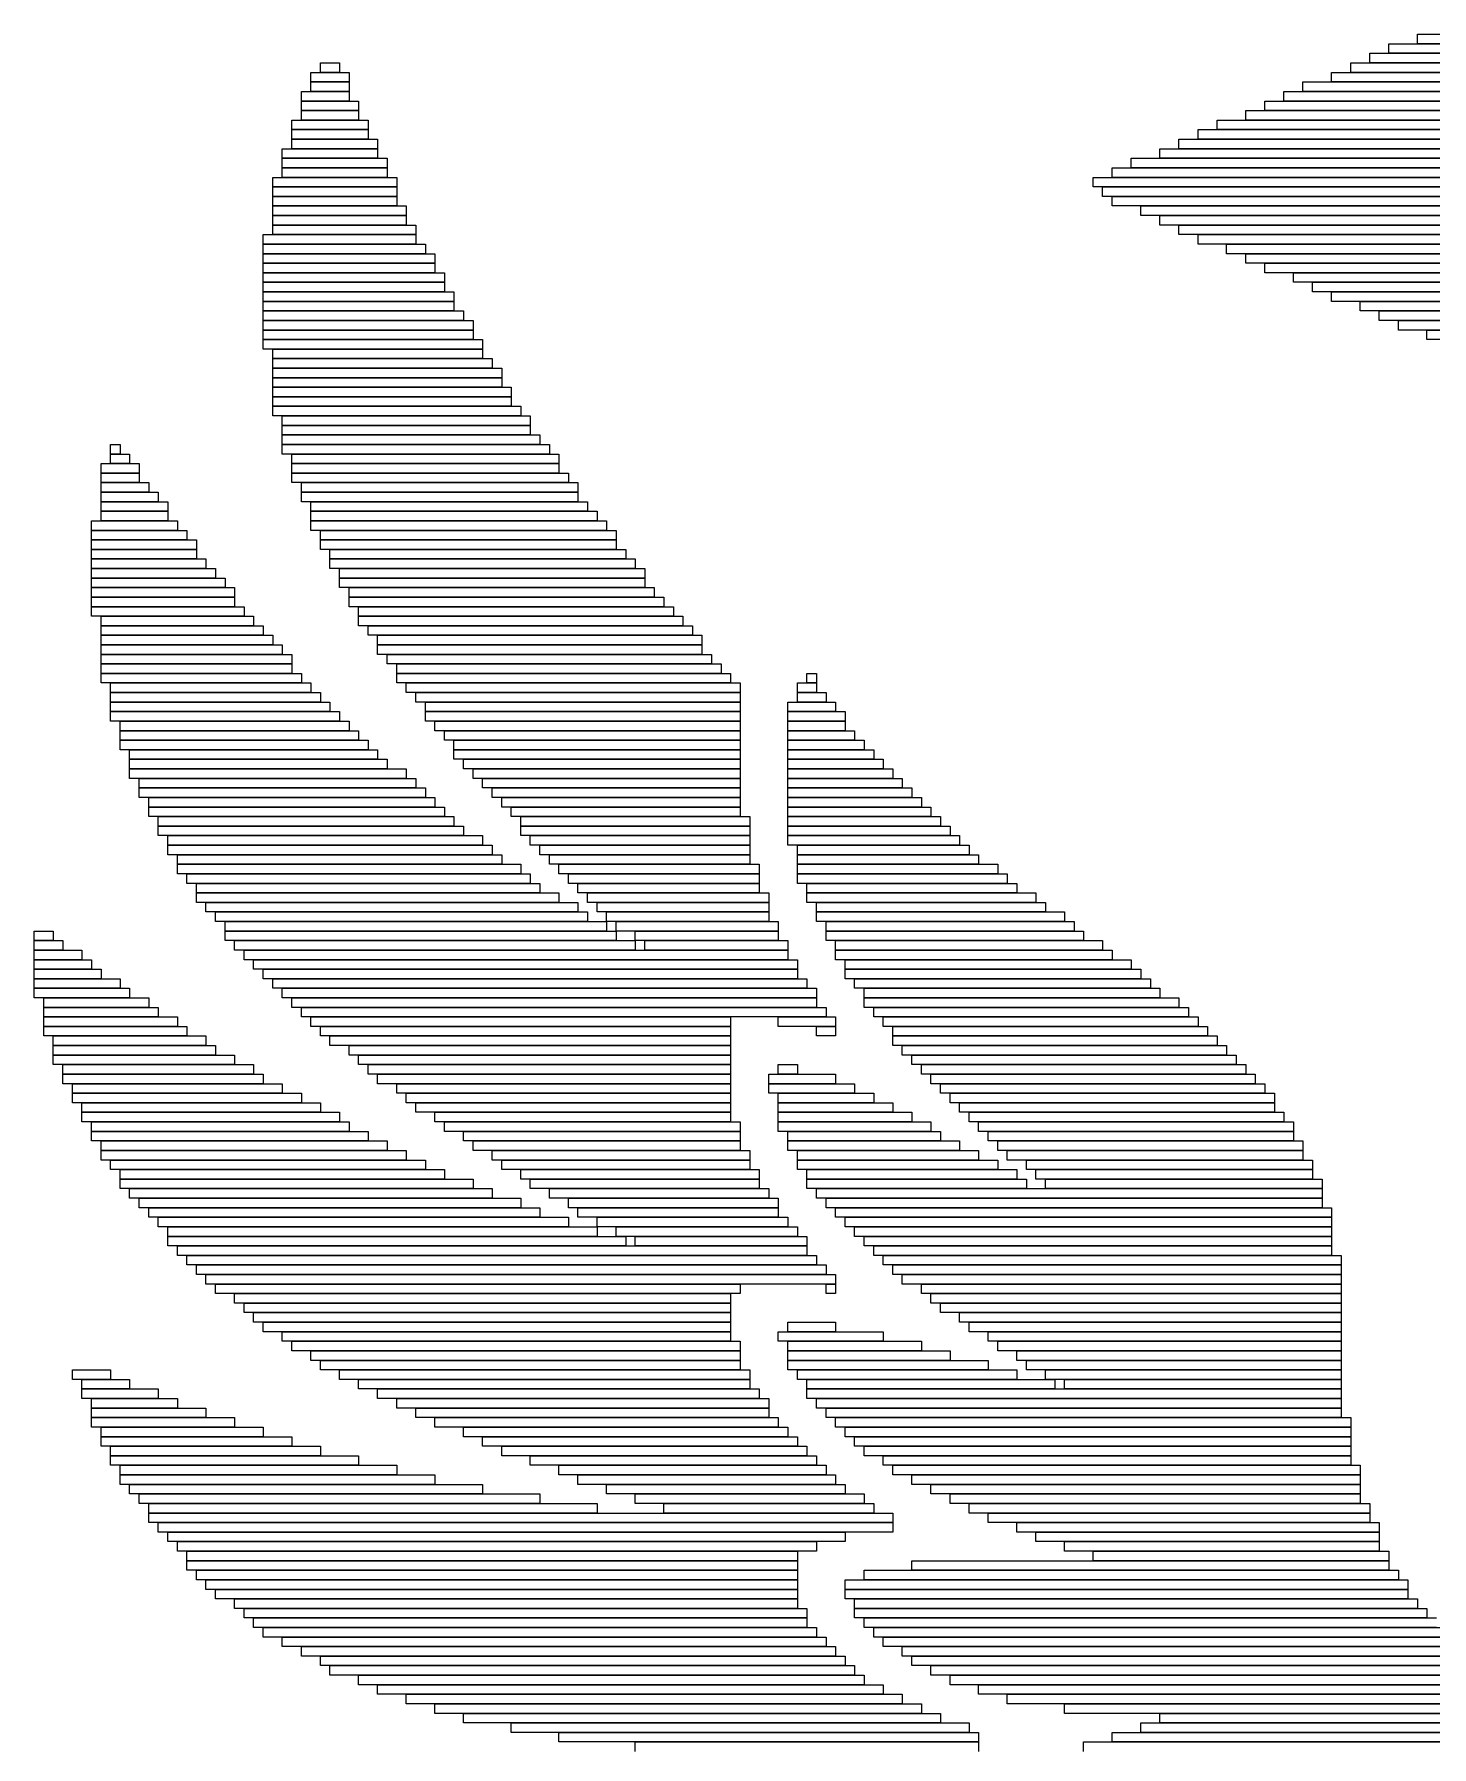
# Model space of a CAD drawing. Extents: x 92 to 1005, y 17 to 1009.
# Drawn here: x 532 to 678.5, y 769.5 to 949 of the extents above; entities that cross this region are included whole.
import ezdxf

# ---------------------------------------------------------------- set-up
doc = ezdxf.new("R2010")
doc.units = 0

msp = doc.modelspace()

# ---------------------------------------------------------------- linework, layer by layer
for p, q in [((674, 948), (862, 948)), ((674, 947), (674, 948)), ((677, 949), (860, 949)), ((677, 948), (677, 949)), ((860, 948), (677, 948)), ((562, 946), (564, 946)), ((562, 945), (562, 946)), ((564, 946), (564, 945)), ((670, 946), (867, 946)), ((670, 945), (670, 946)), ((672, 947), (864, 947)), ((672, 946), (672, 947)), ((864, 946), (672, 946)), ((862, 947), (674, 947)), ((561, 945), (565, 945)), ((561, 944), (561, 945)), ((564, 945), (562, 945)), ((565, 945), (565, 944)), ((668, 945), (876, 945)), ((668, 944), (668, 945)), ((867, 945), (670, 945)), ((560, 943), (565, 943)), ((560, 942), (560, 943)), ((565, 944), (561, 944)), ((561, 944), (565, 944)), ((561, 943), (561, 944)), ((565, 943), (561, 943)), ((565, 944), (565, 943)), ((565, 943), (565, 942)), ((663, 943), (877, 943)), ((663, 942), (663, 943)), ((665, 944), (876, 944)), ((665, 943), (665, 944)), ((876, 943), (665, 943)), ((876, 944), (668, 944)), ((565, 942), (560, 942)), ((560, 942), (566, 942)), ((560, 941), (560, 942)), ((566, 941), (560, 941)), ((560, 941), (566, 941)), ((560, 940), (560, 941)), ((566, 942), (566, 941)), ((566, 941), (566, 940)), ((659, 941), (878, 941)), ((659, 940), (659, 941)), ((661, 942), (877, 942)), ((661, 941), (661, 942)), ((877, 941), (661, 941)), ((877, 942), (663, 942)), ((559, 940), (567, 940)), ((559, 939), (559, 940)), ((567, 939), (559, 939)), ((559, 939), (567, 939)), ((559, 938), (559, 939)), ((566, 940), (560, 940)), ((567, 940), (567, 939)), ((567, 939), (567, 938)), ((654, 939), (760, 939)), ((654, 938), (654, 939)), ((656, 940), (880, 940)), ((656, 939), (656, 940)), ((880, 939), (656, 939)), ((878, 940), (659, 940)), ((558, 937), (568, 937)), ((558, 936), (558, 937)), ((567, 938), (559, 938)), ((559, 938), (568, 938)), ((559, 937), (559, 938)), ((568, 937), (559, 937)), ((568, 938), (568, 937)), ((568, 937), (568, 936)), ((650, 937), (744, 937)), ((650, 936), (650, 937)), ((652, 938), (750, 938)), ((652, 937), (652, 938)), ((750, 937), (652, 937)), ((760, 938), (654, 938)), ((568, 936), (558, 936)), ((558, 936), (569, 936)), ((558, 935), (558, 936)), ((569, 936), (569, 935)), ((647, 936), (739, 936)), ((647, 935), (647, 936)), ((744, 936), (650, 936)), ((557, 934), (570, 934)), ((557, 933), (557, 934)), ((569, 935), (558, 935)), ((558, 935), (569, 935)), ((558, 934), (558, 935)), ((569, 934), (558, 934)), ((569, 935), (569, 934)), ((570, 934), (570, 933)), ((643, 934), (731, 934)), ((643, 933), (643, 934)), ((645, 935), (735, 935)), ((645, 934), (645, 935)), ((735, 934), (645, 934)), ((739, 935), (647, 935)), ((570, 933), (557, 933)), ((557, 933), (570, 933)), ((557, 932), (557, 933)), ((570, 932), (557, 932)), ((557, 932), (570, 932)), ((557, 931), (557, 932)), ((570, 933), (570, 932)), ((570, 932), (570, 931)), ((731, 933), (643, 933)), ((644, 933), (728, 933)), ((644, 932), (644, 933)), ((728, 932), (644, 932)), ((645, 932), (725, 932)), ((645, 931), (645, 932)), ((570, 931), (557, 931)), ((557, 931), (571, 931)), ((557, 930), (557, 931)), ((571, 930), (557, 930)), ((557, 930), (571, 930)), ((557, 929), (557, 930)), ((571, 931), (571, 930)), ((571, 930), (571, 929)), ((725, 931), (645, 931)), ((648, 931), (723, 931)), ((648, 930), (648, 931)), ((723, 930), (648, 930)), ((650, 930), (720, 930)), ((650, 929), (650, 930)), ((571, 929), (557, 929)), ((557, 929), (572, 929)), ((557, 928), (557, 929)), ((572, 929), (572, 928)), ((720, 929), (650, 929)), ((652, 929), (718, 929)), ((652, 928), (652, 929)), ((556, 928), (572, 928)), ((556, 927), (556, 928)), ((572, 927), (556, 927)), ((556, 927), (573, 927)), ((556, 926), (556, 927)), ((572, 928), (557, 928)), ((572, 928), (572, 927)), ((573, 927), (573, 926)), ((718, 928), (652, 928)), ((654, 928), (716, 928)), ((654, 927), (654, 928)), ((716, 927), (654, 927)), ((657, 927), (714, 927)), ((657, 926), (657, 927)), ((573, 926), (556, 926)), ((556, 926), (574, 926)), ((556, 925), (556, 926)), ((574, 925), (556, 925)), ((556, 925), (574, 925)), ((556, 924), (556, 925)), ((574, 926), (574, 925)), ((574, 925), (574, 924)), ((714, 926), (657, 926)), ((659, 926), (713, 926)), ((659, 925), (659, 926)), ((713, 925), (659, 925)), ((661, 925), (712, 925)), ((661, 924), (661, 925)), ((574, 924), (556, 924)), ((556, 924), (575, 924)), ((556, 923), (556, 924)), ((575, 923), (556, 923)), ((556, 923), (575, 923)), ((556, 922), (556, 923)), ((575, 924), (575, 923)), ((575, 923), (575, 922)), ((712, 924), (661, 924)), ((664, 924), (711, 924)), ((664, 923), (664, 924)), ((711, 923), (664, 923)), ((666, 923), (711, 923)), ((666, 922), (666, 923)), ((575, 922), (556, 922)), ((556, 922), (576, 922)), ((556, 921), (556, 922)), ((576, 921), (556, 921)), ((556, 921), (576, 921)), ((556, 920), (556, 921)), ((576, 922), (576, 921)), ((576, 921), (576, 920)), ((711, 922), (666, 922)), ((668, 922), (711, 922)), ((668, 921), (668, 922)), ((711, 921), (668, 921)), ((671, 921), (711, 921)), ((671, 920), (671, 921)), ((576, 920), (556, 920)), ((556, 920), (577, 920)), ((556, 919), (556, 920)), ((577, 920), (577, 919)), ((711, 920), (671, 920)), ((673, 920), (710, 920)), ((673, 919), (673, 920)), ((577, 919), (556, 919)), ((556, 919), (578, 919)), ((556, 918), (556, 919)), ((578, 918), (556, 918)), ((556, 918), (578, 918)), ((556, 917), (556, 918)), ((578, 919), (578, 918)), ((578, 918), (578, 917)), ((710, 919), (673, 919)), ((675, 919), (710, 919)), ((675, 918), (675, 919)), ((710, 918), (675, 918)), ((678, 918), (710, 918)), ((678, 917), (678, 918)), ((578, 917), (556, 917)), ((556, 917), (579, 917)), ((556, 916), (556, 917)), ((579, 916), (556, 916)), ((557, 916), (579, 916)), ((557, 915), (557, 916)), ((579, 917), (579, 916)), ((579, 916), (579, 915)), ((710, 917), (678, 917)), ((579, 915), (557, 915)), ((557, 915), (580, 915)), ((557, 914), (557, 915)), ((580, 914), (557, 914)), ((557, 914), (581, 914)), ((557, 913), (557, 914)), ((580, 915), (580, 914)), ((581, 914), (581, 913)), ((581, 913), (557, 913)), ((557, 913), (581, 913)), ((557, 912), (557, 913)), ((581, 912), (557, 912)), ((557, 912), (582, 912)), ((557, 911), (557, 912)), ((581, 913), (581, 912)), ((582, 912), (582, 911)), ((582, 911), (557, 911)), ((557, 911), (582, 911)), ((557, 910), (557, 911)), ((582, 911), (582, 910)), ((582, 910), (557, 910)), ((557, 910), (583, 910)), ((557, 909), (557, 910)), ((583, 909), (557, 909)), ((558, 909), (584, 909)), ((558, 908), (558, 909)), ((583, 910), (583, 909)), ((584, 909), (584, 908)), ((584, 908), (558, 908)), ((558, 908), (584, 908)), ((558, 907), (558, 908)), ((584, 907), (558, 907)), ((558, 907), (585, 907)), ((558, 906), (558, 907)), ((584, 908), (584, 907)), ((585, 907), (585, 906)), ((540, 906), (541, 906)), ((540, 905), (540, 906)), ((541, 905), (540, 905)), ((540, 905), (542, 905)), ((540, 904), (540, 905)), ((541, 906), (541, 905)), ((542, 905), (542, 904)), ((585, 906), (558, 906)), ((558, 906), (586, 906)), ((558, 905), (558, 906)), ((586, 905), (558, 905)), ((559, 905), (587, 905)), ((559, 904), (559, 905)), ((586, 906), (586, 905)), ((587, 905), (587, 904)), ((539, 904), (543, 904)), ((539, 903), (539, 904)), ((543, 903), (539, 903)), ((539, 903), (543, 903)), ((539, 902), (539, 903)), ((542, 904), (540, 904)), ((543, 904), (543, 903)), ((543, 903), (543, 902)), ((587, 904), (559, 904)), ((559, 904), (587, 904)), ((559, 903), (559, 904)), ((587, 903), (559, 903)), ((559, 903), (588, 903)), ((559, 902), (559, 903)), ((587, 904), (587, 903)), ((588, 903), (588, 902)), ((543, 902), (539, 902)), ((539, 902), (544, 902)), ((539, 901), (539, 902)), ((544, 902), (544, 901)), ((588, 902), (559, 902)), ((560, 902), (589, 902)), ((560, 901), (560, 902)), ((589, 902), (589, 901)), ((544, 901), (539, 901)), ((539, 901), (545, 901)), ((539, 900), (539, 901)), ((545, 900), (539, 900)), ((539, 900), (546, 900)), ((539, 899), (539, 900)), ((545, 901), (545, 900)), ((546, 900), (546, 899)), ((589, 901), (560, 901)), ((560, 901), (589, 901)), ((560, 900), (560, 901)), ((589, 900), (560, 900)), ((561, 900), (590, 900)), ((561, 899), (561, 900)), ((589, 901), (589, 900)), ((590, 900), (590, 899)), ((538, 898), (547, 898)), ((538, 897), (538, 898)), ((546, 899), (539, 899)), ((539, 899), (546, 899)), ((539, 898), (539, 899)), ((546, 898), (539, 898)), ((546, 899), (546, 898)), ((547, 898), (547, 897)), ((590, 899), (561, 899)), ((561, 899), (591, 899)), ((561, 898), (561, 899)), ((591, 898), (561, 898)), ((561, 898), (592, 898)), ((561, 897), (561, 898)), ((591, 899), (591, 898)), ((592, 898), (592, 897)), ((547, 897), (538, 897)), ((538, 897), (548, 897)), ((538, 896), (538, 897)), ((548, 896), (538, 896)), ((538, 896), (549, 896)), ((538, 895), (538, 896)), ((548, 897), (548, 896)), ((549, 896), (549, 895)), ((592, 897), (561, 897)), ((562, 897), (593, 897)), ((562, 896), (562, 897)), ((593, 896), (562, 896)), ((562, 896), (593, 896)), ((562, 895), (562, 896)), ((593, 897), (593, 896)), ((593, 896), (593, 895)), ((549, 895), (538, 895)), ((538, 895), (549, 895)), ((538, 894), (538, 895)), ((549, 894), (538, 894)), ((538, 894), (550, 894)), ((538, 893), (538, 894)), ((549, 895), (549, 894)), ((550, 894), (550, 893)), ((593, 895), (562, 895)), ((563, 895), (594, 895)), ((563, 894), (563, 895)), ((594, 894), (563, 894)), ((563, 894), (595, 894)), ((563, 893), (563, 894)), ((594, 895), (594, 894)), ((595, 894), (595, 893)), ((550, 893), (538, 893)), ((538, 893), (551, 893)), ((538, 892), (538, 893)), ((551, 893), (551, 892)), ((595, 893), (563, 893)), ((564, 893), (596, 893)), ((564, 892), (564, 893)), ((596, 893), (596, 892)), ((551, 892), (538, 892)), ((538, 892), (552, 892)), ((538, 891), (538, 892)), ((552, 891), (538, 891)), ((538, 891), (553, 891)), ((538, 890), (538, 891)), ((552, 892), (552, 891)), ((553, 891), (553, 890)), ((596, 892), (564, 892)), ((564, 892), (596, 892)), ((564, 891), (564, 892)), ((596, 891), (564, 891)), ((565, 891), (597, 891)), ((565, 890), (565, 891)), ((596, 892), (596, 891)), ((597, 891), (597, 890)), ((553, 890), (538, 890)), ((538, 890), (553, 890)), ((538, 889), (538, 890)), ((553, 889), (538, 889)), ((538, 889), (554, 889)), ((538, 888), (538, 889)), ((553, 890), (553, 889)), ((554, 889), (554, 888)), ((597, 890), (565, 890)), ((565, 890), (598, 890)), ((565, 889), (565, 890)), ((598, 889), (565, 889)), ((566, 889), (599, 889)), ((566, 888), (566, 889)), ((598, 890), (598, 889)), ((599, 889), (599, 888)), ((554, 888), (538, 888)), ((539, 888), (555, 888)), ((539, 887), (539, 888)), ((555, 887), (539, 887)), ((539, 887), (556, 887)), ((539, 886), (539, 887)), ((555, 888), (555, 887)), ((556, 887), (556, 886)), ((599, 888), (566, 888)), ((566, 888), (600, 888)), ((566, 887), (566, 888)), ((600, 887), (566, 887)), ((567, 887), (601, 887)), ((567, 886), (567, 887)), ((600, 888), (600, 887)), ((601, 887), (601, 886)), ((556, 886), (539, 886)), ((539, 886), (557, 886)), ((539, 885), (539, 886)), ((557, 885), (539, 885)), ((539, 885), (558, 885)), ((539, 884), (539, 885)), ((557, 886), (557, 885)), ((558, 885), (558, 884)), ((601, 886), (567, 886)), ((568, 886), (602, 886)), ((568, 885), (568, 886)), ((602, 885), (568, 885)), ((568, 885), (602, 885)), ((568, 884), (568, 885)), ((602, 886), (602, 885)), ((602, 885), (602, 884)), ((558, 884), (539, 884)), ((539, 884), (559, 884)), ((539, 883), (539, 884)), ((559, 884), (559, 883)), ((602, 884), (568, 884)), ((569, 884), (603, 884)), ((569, 883), (569, 884)), ((603, 884), (603, 883)), ((559, 883), (539, 883)), ((539, 883), (559, 883)), ((539, 882), (539, 883)), ((559, 882), (539, 882)), ((539, 882), (560, 882)), ((539, 881), (539, 882)), ((559, 883), (559, 882)), ((560, 882), (560, 881)), ((603, 883), (569, 883)), ((570, 883), (604, 883)), ((570, 882), (570, 883)), ((604, 882), (570, 882)), ((570, 882), (605, 882)), ((570, 881), (570, 882)), ((604, 883), (604, 882)), ((605, 882), (605, 881)), ((613, 882), (614, 882)), ((613, 881), (613, 882)), ((614, 882), (614, 881)), ((560, 881), (539, 881)), ((540, 881), (561, 881)), ((540, 880), (540, 881)), ((561, 880), (540, 880)), ((540, 880), (562, 880)), ((540, 879), (540, 880)), ((561, 881), (561, 880)), ((562, 880), (562, 879)), ((605, 881), (570, 881)), ((571, 881), (606, 881)), ((571, 880), (571, 881)), ((606, 880), (571, 880)), ((572, 880), (606, 880)), ((572, 879), (572, 880)), ((606, 881), (606, 880)), ((606, 880), (606, 879)), ((612, 881), (614, 881)), ((612, 880), (612, 881)), ((614, 880), (612, 880)), ((612, 880), (615, 880)), ((612, 879), (612, 880)), ((614, 881), (613, 881)), ((614, 881), (614, 880)), ((615, 880), (615, 879)), ((562, 879), (540, 879)), ((540, 879), (563, 879)), ((540, 878), (540, 879)), ((563, 878), (540, 878)), ((540, 878), (564, 878)), ((540, 877), (540, 878)), ((563, 879), (563, 878)), ((564, 878), (564, 877)), ((606, 879), (572, 879)), ((573, 879), (606, 879)), ((573, 878), (573, 879)), ((606, 878), (573, 878)), ((573, 878), (606, 878)), ((573, 877), (573, 878)), ((606, 879), (606, 878)), ((606, 878), (606, 877)), ((611, 879), (616, 879)), ((611, 878), (611, 879)), ((616, 878), (611, 878)), ((611, 878), (617, 878)), ((611, 877), (611, 878)), ((615, 879), (612, 879)), ((616, 879), (616, 878)), ((617, 878), (617, 877)), ((564, 877), (540, 877)), ((541, 877), (565, 877)), ((541, 876), (541, 877)), ((565, 876), (541, 876)), ((541, 876), (566, 876)), ((541, 875), (541, 876)), ((565, 877), (565, 876)), ((566, 876), (566, 875)), ((606, 877), (573, 877)), ((574, 877), (606, 877)), ((574, 876), (574, 877)), ((606, 876), (574, 876)), ((575, 876), (606, 876)), ((575, 875), (575, 876)), ((606, 877), (606, 876)), ((606, 876), (606, 875)), ((617, 877), (611, 877)), ((611, 877), (617, 877)), ((611, 876), (611, 877)), ((617, 876), (611, 876)), ((611, 876), (618, 876)), ((611, 875), (611, 876)), ((617, 877), (617, 876)), ((618, 876), (618, 875)), ((566, 875), (541, 875)), ((541, 875), (567, 875)), ((541, 874), (541, 875)), ((567, 875), (567, 874)), ((606, 875), (575, 875)), ((576, 875), (606, 875)), ((576, 874), (576, 875)), ((606, 875), (606, 874)), ((618, 875), (611, 875)), ((611, 875), (619, 875)), ((611, 874), (611, 875)), ((619, 875), (619, 874)), ((567, 874), (541, 874)), ((542, 874), (568, 874)), ((542, 873), (542, 874)), ((568, 873), (542, 873)), ((542, 873), (569, 873)), ((542, 872), (542, 873)), ((568, 874), (568, 873)), ((569, 873), (569, 872)), ((606, 874), (576, 874)), ((576, 874), (606, 874)), ((576, 873), (576, 874)), ((606, 873), (576, 873)), ((577, 873), (606, 873)), ((577, 872), (577, 873)), ((606, 874), (606, 873)), ((606, 873), (606, 872)), ((619, 874), (611, 874)), ((611, 874), (620, 874)), ((611, 873), (611, 874)), ((620, 873), (611, 873)), ((611, 873), (621, 873)), ((611, 872), (611, 873)), ((620, 874), (620, 873)), ((621, 873), (621, 872)), ((569, 872), (542, 872)), ((542, 872), (571, 872)), ((542, 871), (542, 872)), ((571, 871), (542, 871)), ((543, 871), (572, 871)), ((543, 870), (543, 871)), ((571, 872), (571, 871)), ((572, 871), (572, 870)), ((606, 872), (577, 872)), ((578, 872), (606, 872)), ((578, 871), (578, 872)), ((606, 871), (578, 871)), ((579, 871), (606, 871)), ((579, 870), (579, 871)), ((606, 872), (606, 871)), ((606, 871), (606, 870)), ((621, 872), (611, 872)), ((611, 872), (622, 872)), ((611, 871), (611, 872)), ((622, 871), (611, 871)), ((611, 871), (623, 871)), ((611, 870), (611, 871)), ((622, 872), (622, 871)), ((623, 871), (623, 870)), ((572, 870), (543, 870)), ((543, 870), (573, 870)), ((543, 869), (543, 870)), ((573, 869), (543, 869)), ((544, 869), (574, 869)), ((544, 868), (544, 869)), ((573, 870), (573, 869)), ((574, 869), (574, 868)), ((606, 870), (579, 870)), ((580, 870), (606, 870)), ((580, 869), (580, 870)), ((606, 869), (580, 869)), ((581, 869), (606, 869)), ((581, 868), (581, 869)), ((606, 870), (606, 869)), ((606, 869), (606, 868)), ((623, 870), (611, 870)), ((611, 870), (624, 870)), ((611, 869), (611, 870)), ((624, 869), (611, 869)), ((611, 869), (625, 869)), ((611, 868), (611, 869)), ((624, 870), (624, 869)), ((625, 869), (625, 868)), ((574, 868), (544, 868)), ((544, 868), (575, 868)), ((544, 867), (544, 868)), ((575, 867), (544, 867)), ((545, 867), (576, 867)), ((545, 866), (545, 867)), ((575, 868), (575, 867)), ((576, 867), (576, 866)), ((606, 868), (581, 868)), ((582, 868), (606, 868)), ((582, 867), (582, 868)), ((606, 867), (582, 867)), ((583, 867), (607, 867)), ((583, 866), (583, 867)), ((606, 868), (606, 867)), ((607, 867), (607, 866)), ((625, 868), (611, 868)), ((611, 868), (626, 868)), ((611, 867), (611, 868)), ((626, 867), (611, 867)), ((611, 867), (627, 867)), ((611, 866), (611, 867)), ((626, 868), (626, 867)), ((627, 867), (627, 866)), ((576, 866), (545, 866)), ((545, 866), (577, 866)), ((545, 865), (545, 866)), ((577, 866), (577, 865)), ((607, 866), (583, 866)), ((583, 866), (607, 866)), ((583, 865), (583, 866)), ((607, 866), (607, 865)), ((627, 866), (611, 866)), ((611, 866), (628, 866)), ((611, 865), (611, 866)), ((628, 866), (628, 865)), ((577, 865), (545, 865)), ((546, 865), (579, 865)), ((546, 864), (546, 865)), ((579, 864), (546, 864)), ((546, 864), (580, 864)), ((546, 863), (546, 864)), ((579, 865), (579, 864)), ((580, 864), (580, 863)), ((607, 865), (583, 865)), ((584, 865), (607, 865)), ((584, 864), (584, 865)), ((607, 864), (584, 864)), ((585, 864), (607, 864)), ((585, 863), (585, 864)), ((607, 865), (607, 864)), ((607, 864), (607, 863)), ((628, 865), (611, 865)), ((611, 865), (629, 865)), ((611, 864), (611, 865)), ((629, 864), (611, 864)), ((612, 864), (630, 864)), ((612, 863), (612, 864)), ((629, 865), (629, 864)), ((630, 864), (630, 863)), ((580, 863), (546, 863)), ((547, 863), (581, 863)), ((547, 862), (547, 863)), ((581, 862), (547, 862)), ((547, 862), (583, 862)), ((547, 861), (547, 862)), ((581, 863), (581, 862)), ((583, 862), (583, 861)), ((607, 863), (585, 863)), ((586, 863), (607, 863)), ((586, 862), (586, 863)), ((607, 862), (586, 862)), ((587, 862), (608, 862)), ((587, 861), (587, 862)), ((607, 863), (607, 862)), ((608, 862), (608, 861)), ((630, 863), (612, 863)), ((612, 863), (631, 863)), ((612, 862), (612, 863)), ((631, 862), (612, 862)), ((612, 862), (633, 862)), ((612, 861), (612, 862)), ((631, 863), (631, 862)), ((633, 862), (633, 861)), ((583, 861), (547, 861)), ((548, 861), (584, 861)), ((548, 860), (548, 861)), ((584, 860), (548, 860)), ((549, 860), (585, 860)), ((549, 859), (549, 860)), ((584, 861), (584, 860)), ((585, 860), (585, 859)), ((608, 861), (587, 861)), ((588, 861), (608, 861)), ((588, 860), (588, 861)), ((608, 860), (588, 860)), ((589, 860), (608, 860)), ((589, 859), (589, 860)), ((608, 861), (608, 860)), ((608, 860), (608, 859)), ((633, 861), (612, 861)), ((612, 861), (634, 861)), ((612, 860), (612, 861)), ((634, 860), (612, 860)), ((613, 860), (635, 860)), ((613, 859), (613, 860)), ((634, 861), (634, 860)), ((635, 860), (635, 859)), ((585, 859), (549, 859)), ((549, 859), (587, 859)), ((549, 858), (549, 859)), ((587, 859), (587, 858)), ((608, 859), (589, 859)), ((590, 859), (609, 859)), ((590, 858), (590, 859)), ((609, 859), (609, 858)), ((635, 859), (613, 859)), ((613, 859), (637, 859)), ((613, 858), (613, 859)), ((637, 859), (637, 858)), ((587, 858), (549, 858)), ((550, 858), (589, 858)), ((550, 857), (550, 858)), ((589, 857), (550, 857)), ((551, 857), (590, 857)), ((551, 856), (551, 857)), ((589, 858), (589, 857)), ((609, 858), (590, 858)), ((590, 857), (590, 856)), ((591, 858), (609, 858)), ((591, 857), (591, 858)), ((609, 857), (591, 857)), ((592, 857), (609, 857)), ((592, 856), (592, 857)), ((609, 858), (609, 857)), ((609, 857), (609, 856)), ((637, 858), (613, 858)), ((614, 858), (638, 858)), ((614, 857), (614, 858)), ((638, 857), (614, 857)), ((614, 857), (640, 857)), ((614, 856), (614, 857)), ((638, 858), (638, 857)), ((640, 857), (640, 856)), ((532, 855), (534, 855)), ((532, 854), (532, 855)), ((534, 855), (534, 854)), ((590, 856), (551, 856)), ((552, 856), (592, 856)), ((552, 855), (552, 856)), ((592, 855), (552, 855)), ((552, 855), (593, 855)), ((552, 854), (552, 855)), ((609, 856), (592, 856)), ((592, 856), (592, 855)), ((593, 856), (610, 856)), ((593, 855), (593, 856)), ((610, 855), (593, 855)), ((593, 855), (593, 854)), ((595, 855), (610, 855)), ((595, 854), (595, 855)), ((610, 856), (610, 855)), ((610, 855), (610, 854)), ((640, 856), (614, 856)), ((615, 856), (641, 856)), ((615, 855), (615, 856)), ((641, 855), (615, 855)), ((615, 855), (642, 855)), ((615, 854), (615, 855)), ((641, 856), (641, 855)), ((642, 855), (642, 854)), ((534, 854), (532, 854)), ((532, 854), (535, 854)), ((532, 853), (532, 854)), ((535, 853), (532, 853)), ((532, 853), (537, 853)), ((532, 852), (532, 853)), ((535, 854), (535, 853)), ((537, 853), (537, 852)), ((593, 854), (552, 854)), ((553, 854), (595, 854)), ((553, 853), (553, 854)), ((595, 853), (553, 853)), ((554, 853), (611, 853)), ((554, 852), (554, 853)), ((610, 854), (595, 854)), ((595, 854), (595, 853)), ((596, 854), (611, 854)), ((596, 853), (596, 854)), ((611, 853), (596, 853)), ((611, 854), (611, 853)), ((611, 853), (611, 852)), ((642, 854), (615, 854)), ((616, 854), (644, 854)), ((616, 853), (616, 854)), ((644, 853), (616, 853)), ((616, 853), (645, 853)), ((616, 852), (616, 853)), ((644, 854), (644, 853)), ((645, 853), (645, 852)), ((537, 852), (532, 852)), ((532, 852), (538, 852)), ((532, 851), (532, 852)), ((538, 851), (532, 851)), ((532, 851), (539, 851)), ((532, 850), (532, 851)), ((538, 852), (538, 851)), ((539, 851), (539, 850)), ((611, 852), (554, 852)), ((555, 852), (612, 852)), ((555, 851), (555, 852)), ((612, 851), (555, 851)), ((556, 851), (612, 851)), ((556, 850), (556, 851)), ((612, 852), (612, 851)), ((612, 851), (612, 850)), ((645, 852), (616, 852)), ((617, 852), (647, 852)), ((617, 851), (617, 852)), ((647, 851), (617, 851)), ((617, 851), (648, 851)), ((617, 850), (617, 851)), ((647, 852), (647, 851)), ((648, 851), (648, 850)), ((539, 850), (532, 850)), ((532, 850), (541, 850)), ((532, 849), (532, 850)), ((541, 850), (541, 849)), ((612, 850), (556, 850)), ((557, 850), (613, 850)), ((557, 849), (557, 850)), ((613, 850), (613, 849)), ((648, 850), (617, 850)), ((618, 850), (649, 850)), ((618, 849), (618, 850)), ((649, 850), (649, 849)), ((541, 849), (532, 849)), ((532, 849), (542, 849)), ((532, 848), (532, 849)), ((542, 848), (532, 848)), ((533, 848), (544, 848)), ((533, 847), (533, 848)), ((542, 849), (542, 848)), ((544, 848), (544, 847)), ((613, 849), (557, 849)), ((558, 849), (614, 849)), ((558, 848), (558, 849)), ((614, 848), (558, 848)), ((559, 848), (614, 848)), ((559, 847), (559, 848)), ((614, 849), (614, 848)), ((614, 848), (614, 847)), ((649, 849), (618, 849)), ((619, 849), (650, 849)), ((619, 848), (619, 849)), ((650, 848), (619, 848)), ((619, 848), (652, 848)), ((619, 847), (619, 848)), ((650, 849), (650, 848)), ((652, 848), (652, 847)), ((544, 847), (533, 847)), ((533, 847), (545, 847)), ((533, 846), (533, 847)), ((545, 846), (533, 846)), ((533, 846), (547, 846)), ((533, 845), (533, 846)), ((545, 847), (545, 846)), ((547, 846), (547, 845)), ((614, 847), (559, 847)), ((560, 847), (615, 847)), ((560, 846), (560, 847)), ((615, 846), (560, 846)), ((561, 846), (605, 846)), ((561, 845), (561, 846)), ((605, 846), (605, 845)), ((610, 846), (616, 846)), ((610, 845), (610, 846)), ((615, 847), (615, 846)), ((616, 846), (616, 845)), ((652, 847), (619, 847)), ((620, 847), (653, 847)), ((620, 846), (620, 847)), ((653, 846), (620, 846)), ((621, 846), (654, 846)), ((621, 845), (621, 846)), ((653, 847), (653, 846)), ((654, 846), (654, 845)), ((547, 845), (533, 845)), ((533, 845), (548, 845)), ((533, 844), (533, 845)), ((548, 844), (533, 844)), ((534, 844), (550, 844)), ((534, 843), (534, 844)), ((548, 845), (548, 844)), ((550, 844), (550, 843)), ((605, 845), (561, 845)), ((562, 845), (605, 845)), ((562, 844), (562, 845)), ((605, 844), (562, 844)), ((563, 844), (605, 844)), ((563, 843), (563, 844)), ((605, 845), (605, 844)), ((605, 844), (605, 843)), ((616, 845), (610, 845)), ((614, 845), (616, 845)), ((614, 844), (614, 845)), ((616, 844), (614, 844)), ((616, 845), (616, 844)), ((654, 845), (621, 845)), ((622, 845), (655, 845)), ((622, 844), (622, 845)), ((655, 844), (622, 844)), ((622, 844), (656, 844)), ((622, 843), (622, 844)), ((655, 845), (655, 844)), ((656, 844), (656, 843)), ((550, 843), (534, 843)), ((534, 843), (551, 843)), ((534, 842), (534, 843)), ((551, 842), (534, 842)), ((534, 842), (553, 842)), ((534, 841), (534, 842)), ((551, 843), (551, 842)), ((553, 842), (553, 841)), ((605, 843), (563, 843)), ((565, 843), (605, 843)), ((565, 842), (565, 843)), ((605, 842), (565, 842)), ((566, 842), (605, 842)), ((566, 841), (566, 842)), ((605, 843), (605, 842)), ((605, 842), (605, 841)), ((656, 843), (622, 843)), ((623, 843), (657, 843)), ((623, 842), (623, 843)), ((657, 842), (623, 842)), ((624, 842), (658, 842)), ((624, 841), (624, 842)), ((657, 843), (657, 842)), ((658, 842), (658, 841)), ((553, 841), (534, 841)), ((535, 841), (555, 841)), ((535, 840), (535, 841)), ((555, 841), (555, 840)), ((605, 841), (566, 841)), ((567, 841), (605, 841)), ((567, 840), (567, 841)), ((605, 841), (605, 840)), ((610, 841), (612, 841)), ((610, 840), (610, 841)), ((612, 841), (612, 840)), ((658, 841), (624, 841)), ((625, 841), (659, 841)), ((625, 840), (625, 841)), ((659, 841), (659, 840)), ((555, 840), (535, 840)), ((535, 840), (556, 840)), ((535, 839), (535, 840)), ((556, 839), (535, 839)), ((536, 839), (558, 839)), ((536, 838), (536, 839)), ((556, 840), (556, 839)), ((558, 839), (558, 838)), ((605, 840), (567, 840)), ((568, 840), (605, 840)), ((568, 839), (568, 840)), ((605, 839), (568, 839)), ((570, 839), (605, 839)), ((570, 838), (570, 839)), ((605, 840), (605, 839)), ((605, 839), (605, 838)), ((609, 840), (616, 840)), ((609, 839), (609, 840)), ((616, 839), (609, 839)), ((609, 839), (618, 839)), ((609, 838), (609, 839)), ((612, 840), (610, 840)), ((616, 840), (616, 839)), ((618, 839), (618, 838)), ((659, 840), (625, 840)), ((626, 840), (660, 840)), ((626, 839), (626, 840)), ((660, 839), (626, 839)), ((627, 839), (661, 839)), ((627, 838), (627, 839)), ((660, 840), (660, 839)), ((661, 839), (661, 838)), ((558, 838), (536, 838)), ((536, 838), (560, 838)), ((536, 837), (536, 838)), ((560, 837), (536, 837)), ((537, 837), (562, 837)), ((537, 836), (537, 837)), ((560, 838), (560, 837)), ((562, 837), (562, 836)), ((605, 838), (570, 838)), ((571, 838), (605, 838)), ((571, 837), (571, 838)), ((605, 837), (571, 837)), ((572, 837), (605, 837)), ((572, 836), (572, 837)), ((605, 838), (605, 837)), ((605, 837), (605, 836)), ((618, 838), (609, 838)), ((610, 838), (620, 838)), ((610, 837), (610, 838)), ((620, 837), (610, 837)), ((610, 837), (622, 837)), ((610, 836), (610, 837)), ((620, 838), (620, 837)), ((622, 837), (622, 836)), ((661, 838), (627, 838)), ((628, 838), (662, 838)), ((628, 837), (628, 838)), ((662, 837), (628, 837)), ((629, 837), (662, 837)), ((629, 836), (629, 837)), ((662, 838), (662, 837)), ((662, 837), (662, 836)), ((562, 836), (537, 836)), ((537, 836), (564, 836)), ((537, 835), (537, 836)), ((564, 835), (537, 835)), ((538, 835), (565, 835)), ((538, 834), (538, 835)), ((564, 836), (564, 835)), ((565, 835), (565, 834)), ((605, 836), (572, 836)), ((574, 836), (605, 836)), ((574, 835), (574, 836)), ((605, 835), (574, 835)), ((575, 835), (606, 835)), ((575, 834), (575, 835)), ((605, 836), (605, 835)), ((606, 835), (606, 834)), ((622, 836), (610, 836)), ((610, 836), (624, 836)), ((610, 835), (610, 836)), ((624, 835), (610, 835)), ((610, 835), (626, 835)), ((610, 834), (610, 835)), ((624, 836), (624, 835)), ((626, 835), (626, 834)), ((662, 836), (629, 836)), ((630, 836), (663, 836)), ((630, 835), (630, 836)), ((663, 835), (630, 835)), ((631, 835), (664, 835)), ((631, 834), (631, 835)), ((663, 836), (663, 835)), ((664, 835), (664, 834)), ((565, 834), (538, 834)), ((538, 834), (567, 834)), ((538, 833), (538, 834)), ((567, 833), (538, 833)), ((539, 833), (569, 833)), ((539, 832), (539, 833)), ((567, 834), (567, 833)), ((569, 833), (569, 832)), ((606, 834), (575, 834)), ((577, 834), (606, 834)), ((577, 833), (577, 834)), ((606, 833), (577, 833)), ((578, 833), (606, 833)), ((578, 832), (578, 833)), ((606, 834), (606, 833)), ((606, 833), (606, 832)), ((626, 834), (610, 834)), ((611, 834), (627, 834)), ((611, 833), (611, 834)), ((627, 833), (611, 833)), ((611, 833), (629, 833)), ((611, 832), (611, 833)), ((627, 834), (627, 833)), ((629, 833), (629, 832)), ((664, 834), (631, 834)), ((632, 834), (664, 834)), ((632, 833), (632, 834)), ((664, 833), (632, 833)), ((633, 833), (665, 833)), ((633, 832), (633, 833)), ((664, 834), (664, 833)), ((665, 833), (665, 832)), ((569, 832), (539, 832)), ((539, 832), (571, 832)), ((539, 831), (539, 832)), ((571, 832), (571, 831)), ((606, 832), (578, 832)), ((580, 832), (607, 832)), ((580, 831), (580, 832)), ((607, 832), (607, 831)), ((629, 832), (611, 832)), ((612, 832), (631, 832)), ((612, 831), (612, 832)), ((631, 832), (631, 831)), ((665, 832), (633, 832)), ((634, 832), (665, 832)), ((634, 831), (634, 832)), ((665, 832), (665, 831)), ((571, 831), (539, 831)), ((540, 831), (573, 831)), ((540, 830), (540, 831)), ((573, 830), (540, 830)), ((541, 830), (575, 830)), ((541, 829), (541, 830)), ((573, 831), (573, 830)), ((575, 830), (575, 829)), ((607, 831), (580, 831)), ((581, 831), (607, 831)), ((581, 830), (581, 831)), ((607, 830), (581, 830)), ((583, 830), (608, 830)), ((583, 829), (583, 830)), ((607, 831), (607, 830)), ((608, 830), (608, 829)), ((631, 831), (612, 831)), ((612, 831), (633, 831)), ((612, 830), (612, 831)), ((633, 830), (612, 830)), ((613, 830), (635, 830)), ((613, 829), (613, 830)), ((633, 831), (633, 830)), ((665, 831), (634, 831)), ((635, 830), (635, 829)), ((636, 831), (666, 831)), ((636, 830), (636, 831)), ((666, 830), (636, 830)), ((637, 830), (666, 830)), ((637, 829), (637, 830)), ((666, 831), (666, 830)), ((666, 830), (666, 829)), ((575, 829), (541, 829)), ((541, 829), (578, 829)), ((541, 828), (541, 829)), ((578, 828), (541, 828)), ((542, 828), (580, 828)), ((542, 827), (542, 828)), ((578, 829), (578, 828)), ((580, 828), (580, 827)), ((608, 829), (583, 829)), ((584, 829), (608, 829)), ((584, 828), (584, 829)), ((608, 828), (584, 828)), ((586, 828), (609, 828)), ((586, 827), (586, 828)), ((608, 829), (608, 828)), ((609, 828), (609, 827)), ((635, 829), (613, 829)), ((613, 829), (636, 829)), ((613, 828), (613, 829)), ((636, 828), (613, 828)), ((614, 828), (667, 828)), ((614, 827), (614, 828)), ((636, 829), (636, 828)), ((666, 829), (637, 829)), ((638, 829), (667, 829)), ((638, 828), (638, 829)), ((667, 828), (638, 828)), ((667, 829), (667, 828)), ((667, 828), (667, 827)), ((580, 827), (542, 827)), ((543, 827), (583, 827)), ((543, 826), (543, 827)), ((583, 826), (543, 826)), ((544, 826), (585, 826)), ((544, 825), (544, 826)), ((583, 827), (583, 826)), ((585, 826), (585, 825)), ((609, 827), (586, 827)), ((588, 827), (610, 827)), ((588, 826), (588, 827)), ((610, 826), (588, 826)), ((589, 826), (610, 826)), ((589, 825), (589, 826)), ((610, 827), (610, 826)), ((610, 826), (610, 825)), ((667, 827), (614, 827)), ((615, 827), (667, 827)), ((615, 826), (615, 827)), ((667, 826), (615, 826)), ((616, 826), (668, 826)), ((616, 825), (616, 826)), ((667, 827), (667, 826)), ((668, 826), (668, 825)), ((585, 825), (544, 825)), ((545, 825), (588, 825)), ((545, 824), (545, 825)), ((588, 824), (545, 824)), ((546, 824), (591, 824)), ((546, 823), (546, 824)), ((588, 825), (588, 824)), ((610, 825), (589, 825)), ((591, 825), (611, 825)), ((591, 824), (591, 825)), ((611, 824), (591, 824)), ((591, 824), (591, 823)), ((593, 824), (612, 824)), ((593, 823), (593, 824)), ((611, 825), (611, 824)), ((612, 824), (612, 823)), ((668, 825), (616, 825)), ((617, 825), (668, 825)), ((617, 824), (617, 825)), ((668, 824), (617, 824)), ((618, 824), (668, 824)), ((618, 823), (618, 824)), ((668, 825), (668, 824)), ((668, 824), (668, 823)), ((591, 823), (546, 823)), ((546, 823), (594, 823)), ((546, 822), (546, 823)), ((612, 823), (593, 823)), ((594, 823), (594, 822)), ((595, 823), (613, 823)), ((595, 822), (595, 823)), ((613, 823), (613, 822)), ((668, 823), (618, 823)), ((619, 823), (668, 823)), ((619, 822), (619, 823)), ((668, 823), (668, 822)), ((594, 822), (546, 822)), ((547, 822), (613, 822)), ((547, 821), (547, 822)), ((613, 821), (547, 821)), ((548, 821), (614, 821)), ((548, 820), (548, 821)), ((613, 822), (595, 822)), ((613, 822), (613, 821)), ((614, 821), (614, 820)), ((668, 822), (619, 822)), ((620, 822), (668, 822)), ((620, 821), (620, 822)), ((668, 821), (620, 821)), ((621, 821), (669, 821)), ((621, 820), (621, 821)), ((668, 822), (668, 821)), ((669, 821), (669, 820)), ((614, 820), (548, 820)), ((549, 820), (615, 820)), ((549, 819), (549, 820)), ((615, 819), (549, 819)), ((550, 819), (616, 819)), ((550, 818), (550, 819)), ((615, 820), (615, 819)), ((616, 819), (616, 818)), ((669, 820), (621, 820)), ((622, 820), (669, 820)), ((622, 819), (622, 820)), ((669, 819), (622, 819)), ((623, 819), (669, 819)), ((623, 818), (623, 819)), ((669, 820), (669, 819)), ((669, 819), (669, 818)), ((616, 818), (550, 818)), ((551, 818), (606, 818)), ((551, 817), (551, 818)), ((606, 817), (551, 817)), ((553, 817), (605, 817)), ((553, 816), (553, 817)), ((605, 817), (605, 816)), ((606, 818), (606, 817)), ((615, 818), (616, 818)), ((615, 817), (615, 818)), ((616, 817), (615, 817)), ((616, 818), (616, 817)), ((669, 818), (623, 818)), ((625, 818), (669, 818)), ((625, 817), (625, 818)), ((669, 817), (625, 817)), ((626, 817), (669, 817)), ((626, 816), (626, 817)), ((669, 818), (669, 817)), ((669, 817), (669, 816)), ((605, 816), (553, 816)), ((554, 816), (605, 816)), ((554, 815), (554, 816)), ((605, 815), (554, 815)), ((555, 815), (605, 815)), ((555, 814), (555, 815)), ((605, 816), (605, 815)), ((605, 815), (605, 814)), ((669, 816), (626, 816)), ((627, 816), (669, 816)), ((627, 815), (627, 816)), ((669, 815), (627, 815)), ((629, 815), (669, 815)), ((629, 814), (629, 815)), ((669, 816), (669, 815)), ((669, 815), (669, 814)), ((605, 814), (555, 814)), ((556, 814), (605, 814)), ((556, 813), (556, 814)), ((605, 814), (605, 813)), ((611, 814), (616, 814)), ((611, 813), (611, 814)), ((616, 814), (616, 813)), ((669, 814), (629, 814)), ((630, 814), (669, 814)), ((630, 813), (630, 814)), ((669, 814), (669, 813)), ((605, 813), (556, 813)), ((558, 813), (605, 813)), ((558, 812), (558, 813)), ((605, 812), (558, 812)), ((559, 812), (606, 812)), ((559, 811), (559, 812)), ((605, 813), (605, 812)), ((606, 812), (606, 811)), ((610, 813), (621, 813)), ((610, 812), (610, 813)), ((621, 812), (610, 812)), ((616, 813), (611, 813)), ((611, 812), (625, 812)), ((611, 811), (611, 812)), ((621, 813), (621, 812)), ((625, 812), (625, 811)), ((669, 813), (630, 813)), ((632, 813), (669, 813)), ((632, 812), (632, 813)), ((669, 812), (632, 812)), ((633, 812), (669, 812)), ((633, 811), (633, 812)), ((669, 813), (669, 812)), ((669, 812), (669, 811)), ((606, 811), (559, 811)), ((561, 811), (606, 811)), ((561, 810), (561, 811)), ((606, 810), (561, 810)), ((562, 810), (606, 810)), ((562, 809), (562, 810)), ((606, 811), (606, 810)), ((606, 810), (606, 809)), ((625, 811), (611, 811)), ((611, 811), (628, 811)), ((611, 810), (611, 811)), ((628, 810), (611, 810)), ((611, 810), (632, 810)), ((611, 809), (611, 810)), ((628, 811), (628, 810)), ((632, 810), (632, 809)), ((669, 811), (633, 811)), ((635, 811), (669, 811)), ((635, 810), (635, 811)), ((669, 810), (635, 810)), ((636, 810), (669, 810)), ((636, 809), (636, 810)), ((669, 811), (669, 810)), ((669, 810), (669, 809)), ((536, 809), (540, 809)), ((536, 808), (536, 809)), ((540, 808), (536, 808)), ((537, 808), (542, 808)), ((537, 807), (537, 808)), ((540, 809), (540, 808)), ((542, 808), (542, 807)), ((606, 809), (562, 809)), ((564, 809), (607, 809)), ((564, 808), (564, 809)), ((607, 808), (564, 808)), ((566, 808), (607, 808)), ((566, 807), (566, 808)), ((607, 809), (607, 808)), ((607, 808), (607, 807)), ((632, 809), (611, 809)), ((612, 809), (635, 809)), ((612, 808), (612, 809)), ((635, 808), (612, 808)), ((613, 808), (639, 808)), ((613, 807), (613, 808)), ((635, 809), (635, 808)), ((669, 809), (636, 809)), ((638, 809), (669, 809)), ((638, 808), (638, 809)), ((669, 808), (638, 808)), ((639, 808), (639, 807)), ((640, 808), (669, 808)), ((640, 807), (640, 808)), ((669, 809), (669, 808)), ((669, 808), (669, 807)), ((542, 807), (537, 807)), ((537, 807), (545, 807)), ((537, 806), (537, 807)), ((545, 806), (537, 806)), ((538, 806), (547, 806)), ((538, 805), (538, 806)), ((545, 807), (545, 806)), ((547, 806), (547, 805)), ((607, 807), (566, 807)), ((568, 807), (608, 807)), ((568, 806), (568, 807)), ((608, 806), (568, 806)), ((570, 806), (609, 806)), ((570, 805), (570, 806)), ((608, 807), (608, 806)), ((609, 806), (609, 805)), ((639, 807), (613, 807)), ((613, 807), (669, 807)), ((613, 806), (613, 807)), ((669, 806), (613, 806)), ((614, 806), (669, 806)), ((614, 805), (614, 806)), ((669, 807), (640, 807)), ((669, 807), (669, 806)), ((669, 806), (669, 805)), ((547, 805), (538, 805)), ((538, 805), (550, 805)), ((538, 804), (538, 805)), ((550, 805), (550, 804)), ((609, 805), (570, 805)), ((572, 805), (609, 805)), ((572, 804), (572, 805)), ((609, 805), (609, 804)), ((669, 805), (614, 805)), ((615, 805), (669, 805)), ((615, 804), (615, 805)), ((669, 805), (669, 804)), ((550, 804), (538, 804)), ((538, 804), (553, 804)), ((538, 803), (538, 804)), ((553, 803), (538, 803)), ((539, 803), (556, 803)), ((539, 802), (539, 803)), ((553, 804), (553, 803)), ((556, 803), (556, 802)), ((609, 804), (572, 804)), ((574, 804), (610, 804)), ((574, 803), (574, 804)), ((610, 803), (574, 803)), ((577, 803), (611, 803)), ((577, 802), (577, 803)), ((610, 804), (610, 803)), ((611, 803), (611, 802)), ((669, 804), (615, 804)), ((616, 804), (670, 804)), ((616, 803), (616, 804)), ((670, 803), (616, 803)), ((617, 803), (670, 803)), ((617, 802), (617, 803)), ((670, 804), (670, 803)), ((670, 803), (670, 802)), ((556, 802), (539, 802)), ((539, 802), (559, 802)), ((539, 801), (539, 802)), ((559, 801), (539, 801)), ((540, 801), (562, 801)), ((540, 800), (540, 801)), ((559, 802), (559, 801)), ((562, 801), (562, 800)), ((611, 802), (577, 802)), ((579, 802), (612, 802)), ((579, 801), (579, 802)), ((612, 801), (579, 801)), ((581, 801), (613, 801)), ((581, 800), (581, 801)), ((612, 802), (612, 801)), ((613, 801), (613, 800)), ((670, 802), (617, 802)), ((618, 802), (670, 802)), ((618, 801), (618, 802)), ((670, 801), (618, 801)), ((619, 801), (670, 801)), ((619, 800), (619, 801)), ((670, 802), (670, 801)), ((670, 801), (670, 800)), ((562, 800), (540, 800)), ((540, 800), (566, 800)), ((540, 799), (540, 800)), ((566, 799), (540, 799)), ((541, 799), (570, 799)), ((541, 798), (541, 799)), ((566, 800), (566, 799)), ((570, 799), (570, 798)), ((613, 800), (581, 800)), ((584, 800), (614, 800)), ((584, 799), (584, 800)), ((614, 799), (584, 799)), ((587, 799), (615, 799)), ((587, 798), (587, 799)), ((614, 800), (614, 799)), ((615, 799), (615, 798)), ((670, 800), (619, 800)), ((621, 800), (670, 800)), ((621, 799), (621, 800)), ((670, 799), (621, 799)), ((622, 799), (671, 799)), ((622, 798), (622, 799)), ((670, 800), (670, 799)), ((671, 799), (671, 798)), ((570, 798), (541, 798)), ((541, 798), (574, 798)), ((541, 797), (541, 798)), ((574, 797), (541, 797)), ((542, 797), (579, 797)), ((542, 796), (542, 797)), ((574, 798), (574, 797)), ((579, 797), (579, 796)), ((615, 798), (587, 798)), ((589, 798), (616, 798)), ((589, 797), (589, 798)), ((616, 797), (589, 797)), ((592, 797), (617, 797)), ((592, 796), (592, 797)), ((616, 798), (616, 797)), ((617, 797), (617, 796)), ((671, 798), (622, 798)), ((624, 798), (671, 798)), ((624, 797), (624, 798)), ((671, 797), (624, 797)), ((626, 797), (671, 797)), ((626, 796), (626, 797)), ((671, 798), (671, 797)), ((671, 797), (671, 796)), ((579, 796), (542, 796)), ((543, 796), (585, 796)), ((543, 795), (543, 796)), ((585, 796), (585, 795)), ((617, 796), (592, 796)), ((595, 796), (619, 796)), ((595, 795), (595, 796)), ((619, 796), (619, 795)), ((671, 796), (626, 796)), ((628, 796), (671, 796)), ((628, 795), (628, 796)), ((671, 796), (671, 795)), ((585, 795), (543, 795)), ((544, 795), (591, 795)), ((544, 794), (544, 795)), ((591, 794), (544, 794)), ((544, 794), (622, 794)), ((544, 793), (544, 794)), ((591, 795), (591, 794)), ((619, 795), (595, 795)), ((598, 795), (620, 795)), ((598, 794), (598, 795)), ((620, 794), (598, 794)), ((620, 795), (620, 794)), ((622, 794), (622, 793)), ((671, 795), (628, 795)), ((630, 795), (672, 795)), ((630, 794), (630, 795)), ((672, 794), (630, 794)), ((632, 794), (672, 794)), ((632, 793), (632, 794)), ((672, 795), (672, 794)), ((672, 794), (672, 793)), ((622, 793), (544, 793)), ((545, 793), (622, 793)), ((545, 792), (545, 793)), ((622, 792), (545, 792)), ((546, 792), (617, 792)), ((546, 791), (546, 792)), ((617, 792), (617, 791)), ((622, 793), (622, 792)), ((672, 793), (632, 793)), ((635, 793), (673, 793)), ((635, 792), (635, 793)), ((673, 792), (635, 792)), ((637, 792), (673, 792)), ((637, 791), (637, 792)), ((673, 793), (673, 792)), ((673, 792), (673, 791)), ((617, 791), (546, 791)), ((547, 791), (614, 791)), ((547, 790), (547, 791)), ((614, 790), (547, 790)), ((548, 790), (612, 790)), ((548, 789), (548, 790)), ((612, 790), (612, 789)), ((614, 791), (614, 790)), ((673, 791), (637, 791)), ((640, 791), (673, 791)), ((640, 790), (640, 791)), ((673, 790), (640, 790)), ((643, 790), (674, 790)), ((643, 789), (643, 790)), ((673, 791), (673, 790)), ((674, 790), (674, 789)), ((612, 789), (548, 789)), ((548, 789), (612, 789)), ((548, 788), (548, 789)), ((612, 789), (612, 788)), ((624, 789), (674, 789)), ((624, 788), (624, 789)), ((674, 789), (643, 789)), ((674, 789), (674, 788)), ((612, 788), (548, 788)), ((549, 788), (612, 788)), ((549, 787), (549, 788)), ((612, 787), (549, 787)), ((550, 787), (612, 787)), ((550, 786), (550, 787)), ((612, 788), (612, 787)), ((612, 787), (612, 786)), ((617, 787), (676, 787)), ((617, 786), (617, 787)), ((619, 788), (675, 788)), ((619, 787), (619, 788)), ((675, 787), (619, 787)), ((674, 788), (624, 788)), ((675, 788), (675, 787)), ((676, 787), (676, 786)), ((612, 786), (550, 786)), ((551, 786), (612, 786)), ((551, 785), (551, 786)), ((612, 785), (551, 785)), ((553, 785), (612, 785)), ((553, 784), (553, 785)), ((612, 786), (612, 785)), ((612, 785), (612, 784)), ((676, 786), (617, 786)), ((617, 786), (676, 786)), ((617, 785), (617, 786)), ((676, 785), (617, 785)), ((618, 785), (677, 785)), ((618, 784), (618, 785)), ((676, 786), (676, 785)), ((677, 785), (677, 784)), ((612, 784), (553, 784)), ((554, 784), (613, 784)), ((554, 783), (554, 784)), ((613, 783), (554, 783)), ((555, 783), (613, 783)), ((555, 782), (555, 783)), ((613, 784), (613, 783)), ((613, 783), (613, 782)), ((677, 784), (618, 784)), ((618, 784), (678, 784)), ((618, 783), (618, 784)), ((678, 783), (618, 783)), ((619, 783), (679, 783)), ((619, 782), (619, 783)), ((678, 784), (678, 783)), ((613, 782), (555, 782)), ((556, 782), (614, 782)), ((556, 781), (556, 782)), ((614, 781), (556, 781)), ((558, 781), (615, 781)), ((558, 780), (558, 781)), ((614, 782), (614, 781)), ((615, 781), (615, 780)), ((679, 782), (619, 782)), ((620, 782), (680, 782)), ((620, 781), (620, 782)), ((680, 781), (620, 781)), ((621, 781), (681, 781)), ((621, 780), (621, 781)), ((615, 780), (558, 780)), ((560, 780), (616, 780)), ((560, 779), (560, 780)), ((616, 780), (616, 779)), ((681, 780), (621, 780)), ((623, 780), (682, 780)), ((623, 779), (623, 780)), ((616, 779), (560, 779)), ((562, 779), (617, 779)), ((562, 778), (562, 779)), ((617, 778), (562, 778)), ((563, 778), (618, 778)), ((563, 777), (563, 778)), ((617, 779), (617, 778)), ((618, 778), (618, 777)), ((682, 779), (623, 779)), ((624, 779), (683, 779)), ((624, 778), (624, 779)), ((683, 778), (624, 778)), ((626, 778), (685, 778)), ((626, 777), (626, 778)), ((618, 777), (563, 777)), ((566, 777), (619, 777)), ((566, 776), (566, 777)), ((619, 776), (566, 776)), ((568, 776), (621, 776)), ((568, 775), (568, 776)), ((619, 777), (619, 776)), ((621, 776), (621, 775)), ((685, 777), (626, 777)), ((628, 777), (687, 777)), ((628, 776), (628, 777)), ((687, 776), (628, 776)), ((631, 776), (690, 776)), ((631, 775), (631, 776)), ((621, 775), (568, 775)), ((571, 775), (623, 775)), ((571, 774), (571, 775)), ((623, 774), (571, 774)), ((574, 774), (625, 774)), ((574, 773), (574, 774)), ((623, 775), (623, 774)), ((625, 774), (625, 773)), ((690, 775), (631, 775)), ((634, 775), (693, 775)), ((634, 774), (634, 775)), ((693, 774), (634, 774)), ((640, 774), (749, 774)), ((640, 773), (640, 774)), ((625, 773), (574, 773)), ((577, 773), (627, 773)), ((577, 772), (577, 773)), ((627, 772), (577, 772)), ((582, 772), (630, 772)), ((582, 771), (582, 772)), ((627, 773), (627, 772)), ((630, 772), (630, 771)), ((749, 773), (640, 773)), ((648, 772), (755, 772)), ((648, 771), (648, 772)), ((650, 773), (752, 773)), ((650, 772), (650, 773)), ((752, 772), (650, 772)), ((630, 771), (582, 771)), ((587, 771), (631, 771)), ((587, 770), (587, 771)), ((631, 771), (631, 770)), ((645, 771), (757, 771)), ((645, 770), (645, 771)), ((755, 771), (648, 771)), ((631, 770), (587, 770)), ((595, 770), (631, 770)), ((595, 769), (595, 770)), ((631, 770), (631, 769)), ((642, 770), (759, 770)), ((642, 769), (642, 770)), ((757, 770), (645, 770))]:
    msp.add_line(p, q)

doc.saveas('drawing.dxf')
